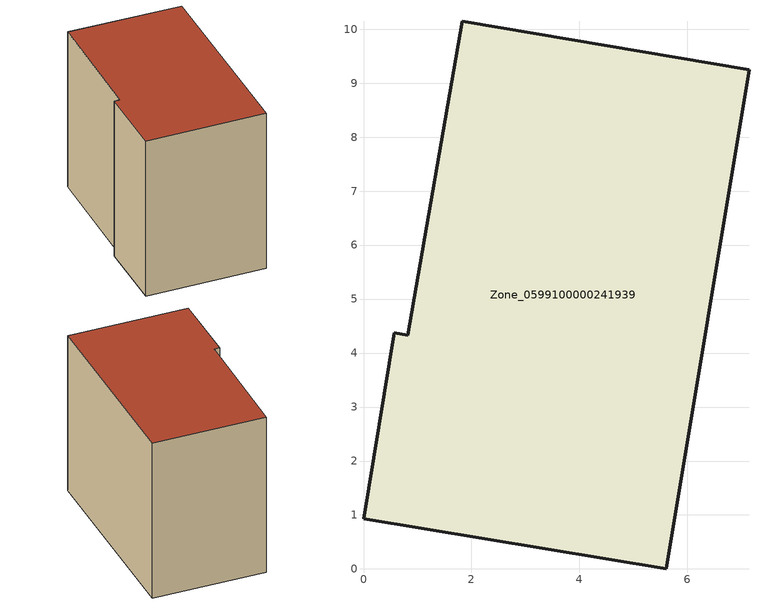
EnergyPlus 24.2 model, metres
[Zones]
Zone_0599100000241939
 floor ground (C_G): 5.61,0 0,0.93 0.57,4.37 0.82,4.33 1.83,10.15 7.14,9.25 z0
 wall outside (C_F): 0.82,4.33 0.57,4.37 0,0.93 5.61,0 7.14,9.25 1.83,10.15 0.82,4.33 z0:8.01
 roof outside (C_R): 7.14,9.25 1.83,10.15 0.82,4.33 0.57,4.37 0,0.93 5.61,0 z8.01
[BUILDING]
Pand.0599100000241939: North Axis=0; Terrain=City; Loads Convergence Tolerance Value=0.04; Temperature Convergence Tolerance Value=0.4; Solar Distribution=FullExterior; Maximum Number of Warmup Days=25; Minimum Number of Warmup Days=1
[Site:Location]
Rotterdam.The.Hague.AP_ZH_NLD Design_Conditions: Latitude=51.96; Longitude=4.45; Time Zone=1; Elevation=-4.5
[SITE:GROUNDTEMPERATURE:BUILDINGSURFACE]
18, 18, 18, 18, 18, 18, 18, 18, 18, 18, 18, 18
[MATERIAL] Thermal Absorptance=0.9; Solar Absorptance=0.7; Visible Absorptance=0.7
Name | Roughness | Thickness | Conductivity | Density | Specific Heat
G.TI.1975-1991 | MediumSmooth | 0.15 | 0.288461 | 540 | 1210
F.TI.1975-1991 | Rough | 0.3 | 0.230769 | 1920 | 840
R.TI.1975-1991 | MediumRough | 0.2 | 0.153846 | 1500 | 1000
[CONSTRUCTION]
C_G: G.TI.1975-1991
C_F: F.TI.1975-1991
C_R: R.TI.1975-1991
[ZONE]
Zone_0599100000241939: Type=1; Multiplier=1; Ceiling Height=Autocalculate; Volume=Autocalculate; Floor Area=autocalculate; Part of Total Floor Area=Yes
[ZONEINFILTRATION:DESIGNFLOWRATE]
Infil_Zone_0599100000241939: Zone or ZoneList or Space or SpaceList=Zone_0599100000241939; Schedule=AlwaysOn; Design Flow Rate Calculation Method=Flow/Area; Flow Rate per Floor Area=0.003; Constant Term Coefficient=1; Temperature Term Coefficient=0; Velocity Term Coefficient=0; Velocity Squared Term Coefficient=0
[HVACTEMPLATE:ZONE:IDEALLOADSAIRSYSTEM]
Zone_0599100000241939: Maximum Heating Supply Air Temperature=50; Minimum Cooling Supply Air Temperature=13; Maximum Heating Supply Air Humidity Ratio=0.0156; Minimum Cooling Supply Air Humidity Ratio=0.0077; Heating Limit=NoLimit; Cooling Limit=NoLimit; Dehumidification Control Type=ConstantSensibleHeatRatio; Cooling Sensible Heat Ratio=0.7; Dehumidification Setpoint=60; Humidification Control Type=None; Humidification Setpoint=30; Outdoor Air Method=None; Outdoor Air Flow Rate per Person=0.00944; Outdoor Air Flow Rate per Zone Floor Area=0; Outdoor Air Flow Rate per Zone=0; Demand Controlled Ventilation Type=None; Outdoor Air Economizer Type=NoEconomizer; Heat Recovery Type=None; Sensible Heat Recovery Effectiveness=0.7; Latent Heat Recovery Effectiveness=0.65
[ZONECONTROL:THERMOSTAT]
ThermostatControl_Zone_0599100000241939: Zone or ZoneList=Zone_0599100000241939; Control Type Schedule=DualSetpointControlType; Control 1=Thermostat_Zone_0599100000241939; Temperature Difference Between Cutout And Setpoint=0
[THERMOSTATSETPOINT:DUALSETPOINT]
Thermostat_Zone_0599100000241939: Heating Setpoint Temperature Schedule=HeatingSetpoint_Zone_0599100000241939; Cooling Setpoint Temperature Schedule=CoolingSetpoint_Zone_0599100000241939
[SCHEDULE:COMPACT]
HeatingSetpoint_Zone_0599100000241939: Through: 12/31, For: AllDays, Until: 24:00, 21
CoolingSetpoint_Zone_0599100000241939: Through: 12/31, For: AllDays, Until: 24:00, 24
DualSetpointControlType: Through: 12/31, For: AllDays, Until: 24:00, 4
AlwaysOn: Through: 12/31, For: AllDays, Until: 24:00, 1
